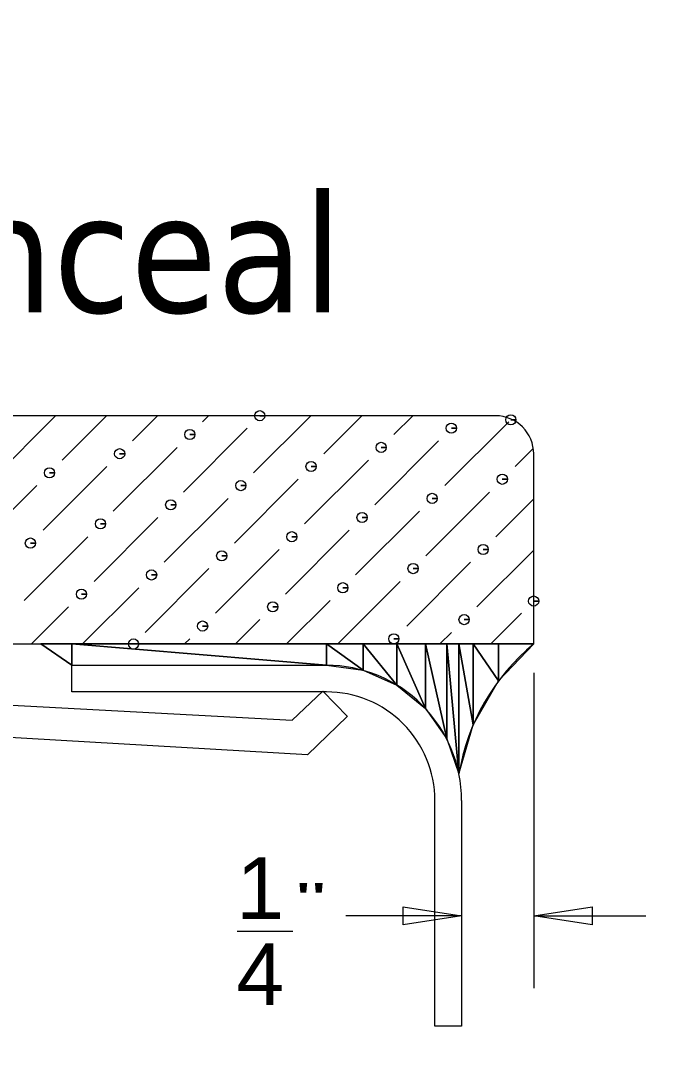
# Model space of a CAD drawing. Header units: millimetres. Extents: x 6405 to 7043, y 327 to 1007.
# Drawn here: x 6647.22 to 6664.95, y 545.2 to 573.74 of the extents above; entities that cross this region are included whole.
import ezdxf

# ---------------------------------------------------------------- set-up
doc = ezdxf.new("R2010")
doc.units = ezdxf.units.MM
doc.linetypes.add('ACAD_ISO02W100', pattern=[15, 12, -3])
doc.layers.add('尺寸標注', color=1, linetype='Continuous', lineweight=30)
doc.layers.add('虚线', color=2, linetype='ACAD_ISO02W100', lineweight=30)
doc.styles.add('0', font='arial.ttf', dxfattribs={"height": 1})
doc.styles.add('DIM', font='txt.shx', dxfattribs={"width": 0.7, "bigfont": 'chineset.shx'})
doc.styles.get("Standard").update_dxf_attribs({"font": 'txt', "bigfont": 'gbcbig.shx'})
doc.dimstyles.new('9.8', dxfattribs={"dimscale": 9.8, "dimtxt": 2.5, "dimasz": 1.8, "dimexe": 1.6, "dimexo": 0.625, "dimtad": 1, "dimdec": 0, "dimdsep": 46, "dimlunit": 6, "dimtxsty": 'DIM', "dimcen": 0, "dimclrd": 1, "dimclre": 1, "dimclrt": 3, "dimadec": 1, "dimazin": 1, "dimtfac": 1, "dimtdec": 0, "dimtofl": 0, "dimtmove": 0, "dimatfit": 3, "dimfxl": 1, "dimtolj": 1, "dimlwd": 13, "dimlwe": 13, "dimarcsym": 0})

# ---------------------------------------------------------------- blocks, each defined once
blk = doc.blocks.new('*D13')
at = {"color": 1, "lineweight": 13}
for p, q in [((6732.632, 862.571), (6516.904, 862.571)), ((6532.584, 844.931), (6532.584, 537.911)), ((6732.632, 520.271), (6516.904, 520.271))]:
    blk.add_line(p, q, dxfattribs=at)
at = {"color": 1}
for points in [[(6529.644, 844.931), (6535.524, 844.931), (6532.584, 862.571)], [(6529.644, 537.911), (6535.524, 537.911), (6532.584, 520.271)]]:
    blk.add_solid(points, dxfattribs=at)
at = {"layer": 'Defpoints', "color": 0}
for p in [(6738.757, 862.571), (6532.584, 520.271), (6738.757, 520.271)]:
    blk.add_point(p, dxfattribs=at)
at = {"color": 3, "insert": (6514.209, 682.847), "char_height": 24.5, "attachment_point": 5, "rotation": 90, "style": 'DIM'}
blk.add_mtext('\\A1;342.3', dxfattribs=at)
blk = doc.blocks.new('*D12')
at = {"color": 1, "lineweight": 13}
for p, q in [((6567.607, 685.296), (6567.607, 432.93)), ((6909.907, 685.296), (6909.907, 432.93)), ((6585.247, 448.61), (6892.267, 448.61))]:
    blk.add_line(p, q, dxfattribs=at)
at = {"color": 1}
for points in [[(6585.247, 451.55), (6585.247, 445.67), (6567.607, 448.61)], [(6892.267, 451.55), (6892.267, 445.67), (6909.907, 448.61)]]:
    blk.add_solid(points, dxfattribs=at)
at = {"layer": 'Defpoints', "color": 0}
for p in [(6567.607, 691.421), (6909.907, 691.421), (6909.907, 448.61)]:
    blk.add_point(p, dxfattribs=at)
at = {"color": 3, "insert": (6738.757, 466.985), "char_height": 24.5, "attachment_point": 5, "style": 'DIM'}
blk.add_mtext('\\A1;342.3', dxfattribs=at)
blk = doc.blocks.new('*D9')
at = {"color": 1, "lineweight": 13}
for p, q in [((6732.632, 868.921), (6473.643, 868.921)), ((6489.323, 851.281), (6489.323, 531.561)), ((6732.632, 513.921), (6473.643, 513.921))]:
    blk.add_line(p, q, dxfattribs=at)
at = {"color": 1}
for points in [[(6486.383, 851.281), (6492.263, 851.281), (6489.323, 868.921)], [(6486.383, 531.561), (6492.263, 531.561), (6489.323, 513.921)]]:
    blk.add_solid(points, dxfattribs=at)
at = {"layer": 'Defpoints', "color": 0}
for p in [(6738.757, 868.921), (6489.323, 513.921), (6738.757, 513.921)]:
    blk.add_point(p, dxfattribs=at)
at = {"color": 3, "insert": (6470.948, 683.308), "char_height": 24.5, "attachment_point": 5, "rotation": 90, "style": 'DIM'}
blk.add_mtext('\\A1;355', dxfattribs=at)
blk = doc.blocks.new('*D8')
at = {"color": 1, "lineweight": 13}
for p, q in [((6732.632, 875.271), (6423.681, 875.271)), ((6439.361, 857.631), (6439.361, 525.211)), ((6732.632, 507.571), (6423.681, 507.571))]:
    blk.add_line(p, q, dxfattribs=at)
at = {"color": 1}
for points in [[(6436.421, 857.631), (6442.301, 857.631), (6439.361, 875.271)], [(6436.421, 525.211), (6442.301, 525.211), (6439.361, 507.571)]]:
    blk.add_solid(points, dxfattribs=at)
at = {"layer": 'Defpoints', "color": 0}
for p in [(6738.757, 875.271), (6439.361, 507.571), (6738.757, 507.571)]:
    blk.add_point(p, dxfattribs=at)
at = {"color": 3, "insert": (6420.986, 681.173), "char_height": 24.5, "attachment_point": 5, "rotation": 90, "style": 'DIM'}
blk.add_mtext('\\A1;367.7', dxfattribs=at)
blk = doc.blocks.new('*D7')
at = {"color": 1, "lineweight": 13}
for p, q in [((6554.907, 685.296), (6554.907, 326.922)), ((6922.607, 685.296), (6922.607, 326.922)), ((6572.547, 342.602), (6904.967, 342.602))]:
    blk.add_line(p, q, dxfattribs=at)
at = {"color": 1}
for points in [[(6572.547, 345.542), (6572.547, 339.662), (6554.907, 342.602)], [(6904.967, 345.542), (6904.967, 339.662), (6922.607, 342.602)]]:
    blk.add_solid(points, dxfattribs=at)
at = {"layer": 'Defpoints', "color": 0}
for p in [(6554.907, 691.421), (6922.607, 691.421), (6922.607, 342.602)]:
    blk.add_point(p, dxfattribs=at)
at = {"color": 3, "insert": (6731.386, 360.977), "char_height": 24.5, "attachment_point": 5, "style": 'DIM'}
blk.add_mtext('\\A1;367.7', dxfattribs=at)
blk = doc.blocks.new('*D6')
at = {"color": 1, "lineweight": 13}
for p, q in [((6561.257, 685.296), (6561.257, 390.066)), ((6916.257, 685.296), (6916.257, 390.066)), ((6578.897, 405.746), (6898.617, 405.746))]:
    blk.add_line(p, q, dxfattribs=at)
at = {"color": 1}
for points in [[(6578.897, 408.686), (6578.897, 402.806), (6561.257, 405.746)], [(6898.617, 408.686), (6898.617, 402.806), (6916.257, 405.746)]]:
    blk.add_solid(points, dxfattribs=at)
at = {"layer": 'Defpoints', "color": 0}
for p in [(6561.257, 691.421), (6916.257, 691.421), (6916.257, 405.746)]:
    blk.add_point(p, dxfattribs=at)
at = {"color": 3, "insert": (6727.782, 424.121), "char_height": 24.5, "attachment_point": 5, "style": 'DIM'}
blk.add_mtext('\\A1;355', dxfattribs=at)

msp = doc.modelspace()

# ---------------------------------------------------------------- linework, layer by layer
at = {"linetype": 'Continuous'}
msp.add_lwpolyline([(6557.159, 601.243, 0.385251), (6648.579, 509.823, 0.024977), (6828.934, 509.823, 0.385251), (6920.354, 601.243, 0.024977), (6920.354, 781.599, 0.385251), (6828.934, 873.019, 0.024977), (6648.579, 873.019, 0.385251), (6557.159, 781.599, 0.024977)], format="xyb", close=True, dxfattribs=at)
at = {"color": 1, "lineweight": 9}
for points in [[(6660.244, 562.912), (6660.244, 562.912), (6632.065, 562.912), (6632.065, 562.912)], [(6646.438, 561.171), (6646.438, 561.171), (6648.178, 562.913), (6648.178, 562.913)], [(6648.361, 561.696), (6648.361, 561.696), (6649.577, 562.913), (6649.577, 562.913)], [(6650.285, 562.221), (6650.285, 562.221), (6650.976, 562.913), (6650.976, 562.913)], [(6652.21, 562.746), (6652.21, 562.746), (6652.376, 562.913), (6652.376, 562.913)], [(6653.608, 561.347), (6653.608, 561.347), (6655.174, 562.913), (6655.174, 562.913)], [(6655.532, 561.871), (6655.532, 561.871), (6656.574, 562.913), (6656.574, 562.913)], [(6657.455, 562.396), (6657.455, 562.396), (6657.973, 562.913), (6657.973, 562.913)], [(6651.684, 560.822), (6651.684, 560.822), (6653.433, 562.571), (6653.433, 562.571)], [(6658.855, 560.997), (6658.855, 560.997), (6660.604, 562.746), (6660.604, 562.746)], [(6649.761, 560.298), (6649.761, 560.298), (6651.51, 562.045), (6651.51, 562.045)], [(6656.931, 560.472), (6656.931, 560.472), (6658.68, 562.221), (6658.68, 562.221)], [(6660.779, 561.522), (6660.779, 561.522), (6661.254, 561.996), (6661.254, 561.996)], [(6655.008, 559.948), (6655.008, 559.948), (6656.757, 561.696), (6656.757, 561.696)], [(6661.289, 556.655), (6661.289, 556.655), (6661.289, 561.867), (6661.289, 561.867)], [(6647.837, 559.773), (6647.837, 559.773), (6649.586, 561.522), (6649.586, 561.522)], [(6653.084, 559.423), (6653.084, 559.423), (6654.833, 561.171), (6654.833, 561.171)], [(6645.912, 559.247), (6645.912, 559.247), (6647.661, 560.997), (6647.661, 560.997)], [(6658.33, 559.073), (6658.33, 559.073), (6660.08, 560.822), (6660.08, 560.822)], [(6651.159, 558.898), (6651.159, 558.898), (6652.908, 560.647), (6652.908, 560.647)], [(6660.253, 559.598), (6660.253, 559.598), (6661.289, 560.632), (6661.289, 560.632)], [(6656.406, 558.549), (6656.406, 558.549), (6658.155, 560.298), (6658.155, 560.298)], [(6649.236, 558.373), (6649.236, 558.373), (6650.985, 560.122), (6650.985, 560.122)], [(6654.482, 558.024), (6654.482, 558.024), (6656.231, 559.773), (6656.231, 559.773)], [(6647.312, 557.849), (6647.312, 557.849), (6649.061, 559.598), (6649.061, 559.598)], [(6652.559, 557.499), (6652.559, 557.499), (6654.308, 559.247), (6654.308, 559.247)], [(6659.73, 557.673), (6659.73, 557.673), (6661.289, 559.233), (6661.289, 559.233)], [(6657.806, 557.149), (6657.806, 557.149), (6659.555, 558.898), (6659.555, 558.898)], [(6650.635, 556.975), (6650.635, 556.975), (6652.384, 558.724), (6652.384, 558.724)], [(6655.914, 556.657), (6655.914, 556.657), (6657.631, 558.373), (6657.631, 558.373)], [(6648.918, 556.657), (6648.918, 556.657), (6650.459, 558.198), (6650.459, 558.198)], [(6654.514, 556.657), (6654.514, 556.657), (6655.706, 557.849), (6655.706, 557.849)], [(6647.519, 556.657), (6647.519, 556.657), (6648.536, 557.673), (6648.536, 557.673)], [(6660.112, 556.657), (6660.112, 556.657), (6660.955, 557.499), (6660.955, 557.499)], [(6653.116, 556.657), (6653.116, 556.657), (6653.783, 557.324), (6653.783, 557.324)], [(6658.712, 556.657), (6658.712, 556.657), (6659.031, 556.975), (6659.031, 556.975)], [(6632.535, 556.657), (6632.535, 556.657), (6661.289, 556.657), (6661.289, 556.657)], [(6648.623, 556.075), (6648.623, 556.075), (6647.773, 556.657), (6647.773, 556.657)], [(6651.716, 556.657), (6651.716, 556.657), (6651.859, 556.799), (6651.859, 556.799)], [(6661.289, 556.657), (6660.196, 555.757), (6659.467, 554.491), (6659.238, 553.095)], [(6648.622, 556.075), (6648.622, 556.075), (6655.603, 556.075), (6655.603, 556.075)], [(6648.622, 555.344), (6648.622, 555.344), (6648.622, 556.074), (6648.622, 556.074)], [(6661.289, 555.864), (6661.289, 555.864), (6661.289, 547.228), (6661.289, 547.228)], [(6635.022, 555.617), (6635.022, 555.617), (6654.67, 554.565), (6654.67, 554.565)], [(6655.604, 555.344), (6655.604, 555.344), (6648.623, 555.344), (6648.623, 555.344)], [(6654.67, 554.565), (6654.67, 554.565), (6655.503, 555.367), (6655.503, 555.367)], [(6655.503, 555.367), (6655.503, 555.367), (6656.179, 554.666), (6656.179, 554.666)], [(6655.087, 553.616), (6655.087, 553.616), (6634.502, 554.815), (6634.502, 554.815)], [(6656.177, 554.666), (6656.177, 554.666), (6655.087, 553.616), (6655.087, 553.616)], [(6658.58, 546.18), (6658.58, 546.18), (6658.58, 552.369), (6658.58, 552.369)], [(6659.31, 552.369), (6659.31, 552.369), (6659.31, 546.18), (6659.31, 546.18)], [(6659.31, 549.207), (6659.31, 549.207), (6656.134, 549.207), (6656.134, 549.207)], [(6661.289, 549.207), (6661.289, 549.207), (6664.367, 549.207), (6664.367, 549.207)], [(6653.159, 548.79), (6653.159, 548.79), (6654.682, 548.79), (6654.682, 548.79)], [(6659.31, 546.18), (6659.31, 546.18), (6658.58, 546.18), (6658.58, 546.18)]]:
    msp.add_open_spline(points, degree=3, dxfattribs=at)
for points, knots in [([(6653.776, 562.913), (6653.776, 562.913), (6653.915, 562.913), (6653.915, 562.913), (6653.915, 562.913), (6653.915, 562.99), (6653.853, 563.053), (6653.776, 563.053), (6653.776, 563.053), (6653.699, 563.053), (6653.636, 562.99), (6653.636, 562.913), (6653.636, 562.913), (6653.636, 562.836), (6653.699, 562.774), (6653.776, 562.774), (6653.776, 562.774), (6653.853, 562.774), (6653.915, 562.836), (6653.915, 562.913), (6653.915, 562.913), (6653.915, 562.913), (6653.776, 562.913), (6653.776, 562.913)], [0, 0, 0, 0, 0.142857, 0.142857, 0.142857, 0.142857, 0.285714, 0.285714, 0.285714, 0.285714, 0.428571, 0.428571, 0.428571, 0.428571, 0.571429, 0.571429, 0.571429, 0.571429, 0.714286, 0.714286, 0.714286, 0.714286, 1, 1, 1, 1]), ([(6661.289, 561.868), (6661.289, 562.145), (6661.178, 562.41), (6660.983, 562.605), (6660.983, 562.605), (6660.786, 562.802), (6660.522, 562.912), (6660.244, 562.912)], [0, 0, 0, 0, 0.333333, 0.333333, 0.333333, 0.333333, 1, 1, 1, 1]), ([(6660.66, 562.801), (6660.66, 562.801), (6660.8, 562.801), (6660.8, 562.801), (6660.8, 562.801), (6660.8, 562.878), (6660.737, 562.941), (6660.66, 562.941), (6660.66, 562.941), (6660.583, 562.941), (6660.521, 562.878), (6660.521, 562.801), (6660.521, 562.801), (6660.521, 562.725), (6660.583, 562.662), (6660.66, 562.662), (6660.66, 562.662), (6660.737, 562.662), (6660.8, 562.725), (6660.8, 562.801), (6660.8, 562.801), (6660.8, 562.801), (6660.66, 562.801), (6660.66, 562.801)], [0, 0, 0, 0, 0.142857, 0.142857, 0.142857, 0.142857, 0.285714, 0.285714, 0.285714, 0.285714, 0.428571, 0.428571, 0.428571, 0.428571, 0.571429, 0.571429, 0.571429, 0.571429, 0.714286, 0.714286, 0.714286, 0.714286, 1, 1, 1, 1]), ([(6651.859, 562.396), (6651.859, 562.396), (6651.999, 562.396), (6651.999, 562.396), (6651.999, 562.396), (6651.999, 562.473), (6651.936, 562.536), (6651.859, 562.536), (6651.859, 562.536), (6651.782, 562.536), (6651.72, 562.473), (6651.72, 562.396), (6651.72, 562.396), (6651.72, 562.319), (6651.782, 562.257), (6651.859, 562.257), (6651.859, 562.257), (6651.936, 562.257), (6651.999, 562.319), (6651.999, 562.396), (6651.999, 562.396), (6651.999, 562.396), (6651.859, 562.396), (6651.859, 562.396)], [0, 0, 0, 0, 0.142857, 0.142857, 0.142857, 0.142857, 0.285714, 0.285714, 0.285714, 0.285714, 0.428571, 0.428571, 0.428571, 0.428571, 0.571429, 0.571429, 0.571429, 0.571429, 0.714286, 0.714286, 0.714286, 0.714286, 1, 1, 1, 1]), ([(6659.031, 562.571), (6659.031, 562.571), (6659.17, 562.571), (6659.17, 562.571), (6659.17, 562.571), (6659.17, 562.648), (6659.108, 562.711), (6659.031, 562.711), (6659.031, 562.711), (6658.954, 562.711), (6658.891, 562.648), (6658.891, 562.571), (6658.891, 562.571), (6658.891, 562.494), (6658.954, 562.432), (6659.031, 562.432), (6659.031, 562.432), (6659.108, 562.432), (6659.17, 562.494), (6659.17, 562.571), (6659.17, 562.571), (6659.17, 562.571), (6659.031, 562.571), (6659.031, 562.571)], [0, 0, 0, 0, 0.142857, 0.142857, 0.142857, 0.142857, 0.285714, 0.285714, 0.285714, 0.285714, 0.428571, 0.428571, 0.428571, 0.428571, 0.571429, 0.571429, 0.571429, 0.571429, 0.714286, 0.714286, 0.714286, 0.714286, 1, 1, 1, 1]), ([(6649.935, 561.872), (6649.935, 561.872), (6650.075, 561.872), (6650.075, 561.872), (6650.075, 561.872), (6650.075, 561.948), (6650.012, 562.011), (6649.935, 562.011), (6649.935, 562.011), (6649.858, 562.011), (6649.796, 561.948), (6649.796, 561.872), (6649.796, 561.872), (6649.796, 561.795), (6649.858, 561.732), (6649.935, 561.732), (6649.935, 561.732), (6650.012, 561.732), (6650.075, 561.795), (6650.075, 561.872), (6650.075, 561.872), (6650.075, 561.872), (6649.935, 561.872), (6649.935, 561.872)], [0, 0, 0, 0, 0.142857, 0.142857, 0.142857, 0.142857, 0.285714, 0.285714, 0.285714, 0.285714, 0.428571, 0.428571, 0.428571, 0.428571, 0.571429, 0.571429, 0.571429, 0.571429, 0.714286, 0.714286, 0.714286, 0.714286, 1, 1, 1, 1]), ([(6657.106, 562.046), (6657.106, 562.046), (6657.246, 562.046), (6657.246, 562.046), (6657.246, 562.046), (6657.246, 562.122), (6657.183, 562.185), (6657.106, 562.185), (6657.106, 562.185), (6657.03, 562.185), (6656.967, 562.122), (6656.967, 562.046), (6656.967, 562.046), (6656.967, 561.969), (6657.03, 561.906), (6657.106, 561.906), (6657.106, 561.906), (6657.183, 561.906), (6657.246, 561.969), (6657.246, 562.046), (6657.246, 562.046), (6657.246, 562.046), (6657.106, 562.046), (6657.106, 562.046)], [0, 0, 0, 0, 0.142857, 0.142857, 0.142857, 0.142857, 0.285714, 0.285714, 0.285714, 0.285714, 0.428571, 0.428571, 0.428571, 0.428571, 0.571429, 0.571429, 0.571429, 0.571429, 0.714286, 0.714286, 0.714286, 0.714286, 1, 1, 1, 1]), ([(6648.012, 561.347), (6648.012, 561.347), (6648.152, 561.347), (6648.152, 561.347), (6648.152, 561.347), (6648.152, 561.424), (6648.089, 561.486), (6648.012, 561.486), (6648.012, 561.486), (6647.935, 561.486), (6647.873, 561.424), (6647.873, 561.347), (6647.873, 561.347), (6647.873, 561.27), (6647.935, 561.208), (6648.012, 561.208), (6648.012, 561.208), (6648.089, 561.208), (6648.152, 561.27), (6648.152, 561.347), (6648.152, 561.347), (6648.152, 561.347), (6648.012, 561.347), (6648.012, 561.347)], [0, 0, 0, 0, 0.142857, 0.142857, 0.142857, 0.142857, 0.285714, 0.285714, 0.285714, 0.285714, 0.428571, 0.428571, 0.428571, 0.428571, 0.571429, 0.571429, 0.571429, 0.571429, 0.714286, 0.714286, 0.714286, 0.714286, 1, 1, 1, 1]), ([(6655.183, 561.522), (6655.183, 561.522), (6655.323, 561.522), (6655.323, 561.522), (6655.323, 561.522), (6655.323, 561.599), (6655.26, 561.662), (6655.183, 561.662), (6655.183, 561.662), (6655.106, 561.662), (6655.044, 561.599), (6655.044, 561.522), (6655.044, 561.522), (6655.044, 561.445), (6655.106, 561.383), (6655.183, 561.383), (6655.183, 561.383), (6655.26, 561.383), (6655.323, 561.445), (6655.323, 561.522), (6655.323, 561.522), (6655.323, 561.522), (6655.183, 561.522), (6655.183, 561.522)], [0, 0, 0, 0, 0.142857, 0.142857, 0.142857, 0.142857, 0.285714, 0.285714, 0.285714, 0.285714, 0.428571, 0.428571, 0.428571, 0.428571, 0.571429, 0.571429, 0.571429, 0.571429, 0.714286, 0.714286, 0.714286, 0.714286, 1, 1, 1, 1]), ([(6653.259, 560.998), (6653.259, 560.998), (6653.399, 560.998), (6653.399, 560.998), (6653.399, 560.998), (6653.399, 561.075), (6653.336, 561.137), (6653.259, 561.137), (6653.259, 561.137), (6653.182, 561.137), (6653.12, 561.075), (6653.12, 560.998), (6653.12, 560.998), (6653.12, 560.921), (6653.182, 560.858), (6653.259, 560.858), (6653.259, 560.858), (6653.336, 560.858), (6653.399, 560.921), (6653.399, 560.998), (6653.399, 560.998), (6653.399, 560.998), (6653.259, 560.998), (6653.259, 560.998)], [0, 0, 0, 0, 0.142857, 0.142857, 0.142857, 0.142857, 0.285714, 0.285714, 0.285714, 0.285714, 0.428571, 0.428571, 0.428571, 0.428571, 0.571429, 0.571429, 0.571429, 0.571429, 0.714286, 0.714286, 0.714286, 0.714286, 1, 1, 1, 1]), ([(6660.429, 561.172), (6660.429, 561.172), (6660.569, 561.172), (6660.569, 561.172), (6660.569, 561.172), (6660.569, 561.249), (6660.506, 561.311), (6660.429, 561.311), (6660.429, 561.311), (6660.352, 561.311), (6660.29, 561.249), (6660.29, 561.172), (6660.29, 561.172), (6660.29, 561.095), (6660.352, 561.032), (6660.429, 561.032), (6660.429, 561.032), (6660.506, 561.032), (6660.569, 561.095), (6660.569, 561.172), (6660.569, 561.172), (6660.569, 561.172), (6660.429, 561.172), (6660.429, 561.172)], [0, 0, 0, 0, 0.142857, 0.142857, 0.142857, 0.142857, 0.285714, 0.285714, 0.285714, 0.285714, 0.428571, 0.428571, 0.428571, 0.428571, 0.571429, 0.571429, 0.571429, 0.571429, 0.714286, 0.714286, 0.714286, 0.714286, 1, 1, 1, 1]), ([(6651.335, 560.472), (6651.335, 560.472), (6651.474, 560.472), (6651.474, 560.472), (6651.474, 560.472), (6651.474, 560.549), (6651.412, 560.611), (6651.335, 560.611), (6651.335, 560.611), (6651.258, 560.611), (6651.195, 560.549), (6651.195, 560.472), (6651.195, 560.472), (6651.195, 560.395), (6651.258, 560.332), (6651.335, 560.332), (6651.335, 560.332), (6651.412, 560.332), (6651.474, 560.395), (6651.474, 560.472), (6651.474, 560.472), (6651.474, 560.472), (6651.335, 560.472), (6651.335, 560.472)], [0, 0, 0, 0, 0.142857, 0.142857, 0.142857, 0.142857, 0.285714, 0.285714, 0.285714, 0.285714, 0.428571, 0.428571, 0.428571, 0.428571, 0.571429, 0.571429, 0.571429, 0.571429, 0.714286, 0.714286, 0.714286, 0.714286, 1, 1, 1, 1]), ([(6658.505, 560.647), (6658.505, 560.647), (6658.644, 560.647), (6658.644, 560.647), (6658.644, 560.647), (6658.644, 560.724), (6658.582, 560.787), (6658.505, 560.787), (6658.505, 560.787), (6658.428, 560.787), (6658.365, 560.724), (6658.365, 560.647), (6658.365, 560.647), (6658.365, 560.57), (6658.428, 560.508), (6658.505, 560.508), (6658.505, 560.508), (6658.582, 560.508), (6658.644, 560.57), (6658.644, 560.647), (6658.644, 560.647), (6658.644, 560.647), (6658.505, 560.647), (6658.505, 560.647)], [0, 0, 0, 0, 0.142857, 0.142857, 0.142857, 0.142857, 0.285714, 0.285714, 0.285714, 0.285714, 0.428571, 0.428571, 0.428571, 0.428571, 0.571429, 0.571429, 0.571429, 0.571429, 0.714286, 0.714286, 0.714286, 0.714286, 1, 1, 1, 1]), ([(6656.582, 560.123), (6656.582, 560.123), (6656.721, 560.123), (6656.721, 560.123), (6656.721, 560.123), (6656.721, 560.199), (6656.659, 560.262), (6656.582, 560.262), (6656.582, 560.262), (6656.505, 560.262), (6656.442, 560.199), (6656.442, 560.123), (6656.442, 560.123), (6656.442, 560.046), (6656.505, 559.983), (6656.582, 559.983), (6656.582, 559.983), (6656.659, 559.983), (6656.721, 560.046), (6656.721, 560.123), (6656.721, 560.123), (6656.721, 560.123), (6656.582, 560.123), (6656.582, 560.123)], [0, 0, 0, 0, 0.142857, 0.142857, 0.142857, 0.142857, 0.285714, 0.285714, 0.285714, 0.285714, 0.428571, 0.428571, 0.428571, 0.428571, 0.571429, 0.571429, 0.571429, 0.571429, 0.714286, 0.714286, 0.714286, 0.714286, 1, 1, 1, 1]), ([(6649.411, 559.949), (6649.411, 559.949), (6649.55, 559.949), (6649.55, 559.949), (6649.55, 559.949), (6649.55, 560.025), (6649.487, 560.088), (6649.411, 560.088), (6649.411, 560.088), (6649.334, 560.088), (6649.271, 560.025), (6649.271, 559.949), (6649.271, 559.949), (6649.271, 559.872), (6649.334, 559.809), (6649.411, 559.809), (6649.411, 559.809), (6649.487, 559.809), (6649.55, 559.872), (6649.55, 559.949), (6649.55, 559.949), (6649.55, 559.949), (6649.411, 559.949), (6649.411, 559.949)], [0, 0, 0, 0, 0.142857, 0.142857, 0.142857, 0.142857, 0.285714, 0.285714, 0.285714, 0.285714, 0.428571, 0.428571, 0.428571, 0.428571, 0.571429, 0.571429, 0.571429, 0.571429, 0.714286, 0.714286, 0.714286, 0.714286, 1, 1, 1, 1]), ([(6654.658, 559.598), (6654.658, 559.598), (6654.797, 559.598), (6654.797, 559.598), (6654.797, 559.598), (6654.797, 559.675), (6654.734, 559.737), (6654.658, 559.737), (6654.658, 559.737), (6654.581, 559.737), (6654.518, 559.675), (6654.518, 559.598), (6654.518, 559.598), (6654.518, 559.521), (6654.581, 559.458), (6654.658, 559.458), (6654.658, 559.458), (6654.734, 559.458), (6654.797, 559.521), (6654.797, 559.598), (6654.797, 559.598), (6654.797, 559.598), (6654.658, 559.598), (6654.658, 559.598)], [0, 0, 0, 0, 0.142857, 0.142857, 0.142857, 0.142857, 0.285714, 0.285714, 0.285714, 0.285714, 0.428571, 0.428571, 0.428571, 0.428571, 0.571429, 0.571429, 0.571429, 0.571429, 0.714286, 0.714286, 0.714286, 0.714286, 1, 1, 1, 1]), ([(6647.486, 559.423), (6647.486, 559.423), (6647.626, 559.423), (6647.626, 559.423), (6647.626, 559.423), (6647.626, 559.5), (6647.563, 559.562), (6647.486, 559.562), (6647.486, 559.562), (6647.41, 559.562), (6647.347, 559.5), (6647.347, 559.423), (6647.347, 559.423), (6647.347, 559.346), (6647.41, 559.283), (6647.486, 559.283), (6647.486, 559.283), (6647.563, 559.283), (6647.626, 559.346), (6647.626, 559.423), (6647.626, 559.423), (6647.626, 559.423), (6647.486, 559.423), (6647.486, 559.423)], [0, 0, 0, 0, 0.142857, 0.142857, 0.142857, 0.142857, 0.285714, 0.285714, 0.285714, 0.285714, 0.428571, 0.428571, 0.428571, 0.428571, 0.571429, 0.571429, 0.571429, 0.571429, 0.714286, 0.714286, 0.714286, 0.714286, 1, 1, 1, 1]), ([(6659.905, 559.247), (6659.905, 559.247), (6660.044, 559.247), (6660.044, 559.247), (6660.044, 559.247), (6660.044, 559.324), (6659.982, 559.387), (6659.905, 559.387), (6659.905, 559.387), (6659.828, 559.387), (6659.765, 559.324), (6659.765, 559.247), (6659.765, 559.247), (6659.765, 559.17), (6659.828, 559.108), (6659.905, 559.108), (6659.905, 559.108), (6659.982, 559.108), (6660.044, 559.17), (6660.044, 559.247), (6660.044, 559.247), (6660.044, 559.247), (6659.905, 559.247), (6659.905, 559.247)], [0, 0, 0, 0, 0.142857, 0.142857, 0.142857, 0.142857, 0.285714, 0.285714, 0.285714, 0.285714, 0.428571, 0.428571, 0.428571, 0.428571, 0.571429, 0.571429, 0.571429, 0.571429, 0.714286, 0.714286, 0.714286, 0.714286, 1, 1, 1, 1]), ([(6652.735, 559.073), (6652.735, 559.073), (6652.874, 559.073), (6652.874, 559.073), (6652.874, 559.073), (6652.874, 559.15), (6652.811, 559.213), (6652.735, 559.213), (6652.735, 559.213), (6652.658, 559.213), (6652.595, 559.15), (6652.595, 559.073), (6652.595, 559.073), (6652.595, 558.997), (6652.658, 558.934), (6652.735, 558.934), (6652.735, 558.934), (6652.811, 558.934), (6652.874, 558.997), (6652.874, 559.073), (6652.874, 559.073), (6652.874, 559.073), (6652.735, 559.073), (6652.735, 559.073)], [0, 0, 0, 0, 0.142857, 0.142857, 0.142857, 0.142857, 0.285714, 0.285714, 0.285714, 0.285714, 0.428571, 0.428571, 0.428571, 0.428571, 0.571429, 0.571429, 0.571429, 0.571429, 0.714286, 0.714286, 0.714286, 0.714286, 1, 1, 1, 1]), ([(6657.982, 558.724), (6657.982, 558.724), (6658.121, 558.724), (6658.121, 558.724), (6658.121, 558.724), (6658.121, 558.801), (6658.059, 558.864), (6657.982, 558.864), (6657.982, 558.864), (6657.905, 558.864), (6657.842, 558.801), (6657.842, 558.724), (6657.842, 558.724), (6657.842, 558.647), (6657.905, 558.584), (6657.982, 558.584), (6657.982, 558.584), (6658.059, 558.584), (6658.121, 558.647), (6658.121, 558.724), (6658.121, 558.724), (6658.121, 558.724), (6657.982, 558.724), (6657.982, 558.724)], [0, 0, 0, 0, 0.142857, 0.142857, 0.142857, 0.142857, 0.285714, 0.285714, 0.285714, 0.285714, 0.428571, 0.428571, 0.428571, 0.428571, 0.571429, 0.571429, 0.571429, 0.571429, 0.714286, 0.714286, 0.714286, 0.714286, 1, 1, 1, 1]), ([(6650.81, 558.549), (6650.81, 558.549), (6650.95, 558.549), (6650.95, 558.549), (6650.95, 558.549), (6650.95, 558.626), (6650.887, 558.688), (6650.81, 558.688), (6650.81, 558.688), (6650.733, 558.688), (6650.671, 558.626), (6650.671, 558.549), (6650.671, 558.549), (6650.671, 558.472), (6650.733, 558.409), (6650.81, 558.409), (6650.81, 558.409), (6650.887, 558.409), (6650.95, 558.472), (6650.95, 558.549), (6650.95, 558.549), (6650.95, 558.549), (6650.81, 558.549), (6650.81, 558.549)], [0, 0, 0, 0, 0.142857, 0.142857, 0.142857, 0.142857, 0.285714, 0.285714, 0.285714, 0.285714, 0.428571, 0.428571, 0.428571, 0.428571, 0.571429, 0.571429, 0.571429, 0.571429, 0.714286, 0.714286, 0.714286, 0.714286, 1, 1, 1, 1]), ([(6656.057, 558.198), (6656.057, 558.198), (6656.197, 558.198), (6656.197, 558.198), (6656.197, 558.198), (6656.197, 558.275), (6656.134, 558.338), (6656.057, 558.338), (6656.057, 558.338), (6655.98, 558.338), (6655.918, 558.275), (6655.918, 558.198), (6655.918, 558.198), (6655.918, 558.121), (6655.98, 558.059), (6656.057, 558.059), (6656.057, 558.059), (6656.134, 558.059), (6656.197, 558.121), (6656.197, 558.198), (6656.197, 558.198), (6656.197, 558.198), (6656.057, 558.198), (6656.057, 558.198)], [0, 0, 0, 0, 0.142857, 0.142857, 0.142857, 0.142857, 0.285714, 0.285714, 0.285714, 0.285714, 0.428571, 0.428571, 0.428571, 0.428571, 0.571429, 0.571429, 0.571429, 0.571429, 0.714286, 0.714286, 0.714286, 0.714286, 1, 1, 1, 1]), ([(6648.886, 558.024), (6648.886, 558.024), (6649.025, 558.024), (6649.025, 558.024), (6649.025, 558.024), (6649.025, 558.101), (6648.963, 558.164), (6648.886, 558.164), (6648.886, 558.164), (6648.809, 558.164), (6648.747, 558.101), (6648.747, 558.024), (6648.747, 558.024), (6648.747, 557.947), (6648.809, 557.885), (6648.886, 557.885), (6648.886, 557.885), (6648.963, 557.885), (6649.025, 557.947), (6649.025, 558.024), (6649.025, 558.024), (6649.025, 558.024), (6648.886, 558.024), (6648.886, 558.024)], [0, 0, 0, 0, 0.142857, 0.142857, 0.142857, 0.142857, 0.285714, 0.285714, 0.285714, 0.285714, 0.428571, 0.428571, 0.428571, 0.428571, 0.571429, 0.571429, 0.571429, 0.571429, 0.714286, 0.714286, 0.714286, 0.714286, 1, 1, 1, 1]), ([(6661.289, 557.834), (6661.289, 557.834), (6661.428, 557.834), (6661.428, 557.834), (6661.428, 557.834), (6661.428, 557.911), (6661.366, 557.974), (6661.289, 557.974), (6661.289, 557.974), (6661.212, 557.974), (6661.149, 557.911), (6661.149, 557.834), (6661.149, 557.834), (6661.149, 557.758), (6661.212, 557.695), (6661.289, 557.695), (6661.289, 557.695), (6661.366, 557.695), (6661.428, 557.758), (6661.428, 557.834), (6661.428, 557.834), (6661.428, 557.834), (6661.289, 557.834), (6661.289, 557.834)], [0, 0, 0, 0, 0.142857, 0.142857, 0.142857, 0.142857, 0.285714, 0.285714, 0.285714, 0.285714, 0.428571, 0.428571, 0.428571, 0.428571, 0.571429, 0.571429, 0.571429, 0.571429, 0.714286, 0.714286, 0.714286, 0.714286, 1, 1, 1, 1]), ([(6654.133, 557.674), (6654.133, 557.674), (6654.272, 557.674), (6654.272, 557.674), (6654.272, 557.674), (6654.272, 557.75), (6654.21, 557.813), (6654.133, 557.813), (6654.133, 557.813), (6654.056, 557.813), (6653.993, 557.75), (6653.993, 557.674), (6653.993, 557.674), (6653.993, 557.597), (6654.056, 557.534), (6654.133, 557.534), (6654.133, 557.534), (6654.21, 557.534), (6654.272, 557.597), (6654.272, 557.674), (6654.272, 557.674), (6654.272, 557.674), (6654.133, 557.674), (6654.133, 557.674)], [0, 0, 0, 0, 0.142857, 0.142857, 0.142857, 0.142857, 0.285714, 0.285714, 0.285714, 0.285714, 0.428571, 0.428571, 0.428571, 0.428571, 0.571429, 0.571429, 0.571429, 0.571429, 0.714286, 0.714286, 0.714286, 0.714286, 1, 1, 1, 1]), ([(6659.38, 557.324), (6659.38, 557.324), (6659.52, 557.324), (6659.52, 557.324), (6659.52, 557.324), (6659.52, 557.401), (6659.457, 557.464), (6659.38, 557.464), (6659.38, 557.464), (6659.303, 557.464), (6659.24, 557.401), (6659.24, 557.324), (6659.24, 557.324), (6659.24, 557.247), (6659.303, 557.185), (6659.38, 557.185), (6659.38, 557.185), (6659.457, 557.185), (6659.52, 557.247), (6659.52, 557.324), (6659.52, 557.324), (6659.52, 557.324), (6659.38, 557.324), (6659.38, 557.324)], [0, 0, 0, 0, 0.142857, 0.142857, 0.142857, 0.142857, 0.285714, 0.285714, 0.285714, 0.285714, 0.428571, 0.428571, 0.428571, 0.428571, 0.571429, 0.571429, 0.571429, 0.571429, 0.714286, 0.714286, 0.714286, 0.714286, 1, 1, 1, 1]), ([(6652.21, 557.149), (6652.21, 557.149), (6652.349, 557.149), (6652.349, 557.149), (6652.349, 557.149), (6652.349, 557.226), (6652.287, 557.289), (6652.21, 557.289), (6652.21, 557.289), (6652.133, 557.289), (6652.07, 557.226), (6652.07, 557.149), (6652.07, 557.149), (6652.07, 557.072), (6652.133, 557.01), (6652.21, 557.01), (6652.21, 557.01), (6652.287, 557.01), (6652.349, 557.072), (6652.349, 557.149), (6652.349, 557.149), (6652.349, 557.149), (6652.21, 557.149), (6652.21, 557.149)], [0, 0, 0, 0, 0.142857, 0.142857, 0.142857, 0.142857, 0.285714, 0.285714, 0.285714, 0.285714, 0.428571, 0.428571, 0.428571, 0.428571, 0.571429, 0.571429, 0.571429, 0.571429, 0.714286, 0.714286, 0.714286, 0.714286, 1, 1, 1, 1]), ([(6657.456, 556.8), (6657.456, 556.8), (6657.595, 556.8), (6657.595, 556.8), (6657.595, 556.8), (6657.595, 556.877), (6657.533, 556.939), (6657.456, 556.939), (6657.456, 556.939), (6657.379, 556.939), (6657.316, 556.877), (6657.316, 556.8), (6657.316, 556.8), (6657.316, 556.723), (6657.379, 556.66), (6657.456, 556.66), (6657.456, 556.66), (6657.533, 556.66), (6657.595, 556.723), (6657.595, 556.8), (6657.595, 556.8), (6657.595, 556.8), (6657.456, 556.8), (6657.456, 556.8)], [0, 0, 0, 0, 0.142857, 0.142857, 0.142857, 0.142857, 0.285714, 0.285714, 0.285714, 0.285714, 0.428571, 0.428571, 0.428571, 0.428571, 0.571429, 0.571429, 0.571429, 0.571429, 0.714286, 0.714286, 0.714286, 0.714286, 1, 1, 1, 1]), ([(6648.623, 556.076), (6648.623, 556.076), (6647.773, 556.658), (6647.773, 556.658), (6647.773, 556.658), (6647.773, 556.658), (6648.623, 556.658), (6648.623, 556.658), (6648.623, 556.658), (6648.623, 556.658), (6648.623, 556.076), (6648.623, 556.076)], [0, 0, 0, 0, 0.25, 0.25, 0.25, 0.25, 0.5, 0.5, 0.5, 0.5, 1, 1, 1, 1]), ([(6655.604, 556.076), (6655.604, 556.076), (6648.623, 556.658), (6648.623, 556.658), (6648.623, 556.658), (6648.623, 556.658), (6655.604, 556.658), (6655.604, 556.658), (6655.604, 556.658), (6655.604, 556.658), (6655.604, 556.076), (6655.604, 556.076)], [0, 0, 0, 0, 0.25, 0.25, 0.25, 0.25, 0.5, 0.5, 0.5, 0.5, 1, 1, 1, 1]), ([(6648.623, 556.076), (6648.623, 556.076), (6648.623, 556.658), (6648.623, 556.658), (6648.623, 556.658), (6648.623, 556.658), (6655.604, 556.076), (6655.604, 556.076), (6655.604, 556.076), (6655.604, 556.076), (6648.623, 556.076), (6648.623, 556.076)], [0, 0, 0, 0, 0.25, 0.25, 0.25, 0.25, 0.5, 0.5, 0.5, 0.5, 1, 1, 1, 1]), ([(6650.318, 556.657), (6650.318, 556.657), (6650.457, 556.657), (6650.457, 556.657), (6650.457, 556.657), (6650.457, 556.734), (6650.395, 556.796), (6650.318, 556.796), (6650.318, 556.796), (6650.241, 556.796), (6650.178, 556.734), (6650.178, 556.657), (6650.178, 556.657), (6650.178, 556.58), (6650.241, 556.517), (6650.318, 556.517), (6650.318, 556.517), (6650.395, 556.517), (6650.457, 556.58), (6650.457, 556.657), (6650.457, 556.657), (6650.457, 556.657), (6650.318, 556.657), (6650.318, 556.657)], [0, 0, 0, 0, 0.142857, 0.142857, 0.142857, 0.142857, 0.285714, 0.285714, 0.285714, 0.285714, 0.428571, 0.428571, 0.428571, 0.428571, 0.571429, 0.571429, 0.571429, 0.571429, 0.714286, 0.714286, 0.714286, 0.714286, 1, 1, 1, 1]), ([(6656.609, 555.937), (6656.609, 555.937), (6655.604, 556.658), (6655.604, 556.658), (6655.604, 556.658), (6655.604, 556.658), (6656.609, 556.658), (6656.609, 556.658), (6656.609, 556.658), (6656.609, 556.658), (6656.609, 555.937), (6656.609, 555.937)], [0, 0, 0, 0, 0.25, 0.25, 0.25, 0.25, 0.5, 0.5, 0.5, 0.5, 1, 1, 1, 1]), ([(6655.604, 556.076), (6655.604, 556.076), (6655.604, 556.658), (6655.604, 556.658), (6655.604, 556.658), (6655.604, 556.658), (6656.609, 555.937), (6656.609, 555.937), (6656.609, 555.937), (6656.609, 555.937), (6655.604, 556.076), (6655.604, 556.076)], [0, 0, 0, 0, 0.25, 0.25, 0.25, 0.25, 0.5, 0.5, 0.5, 0.5, 1, 1, 1, 1]), ([(6657.539, 555.531), (6657.539, 555.531), (6656.609, 556.658), (6656.609, 556.658), (6656.609, 556.658), (6656.609, 556.658), (6657.539, 556.658), (6657.539, 556.658), (6657.539, 556.658), (6657.539, 556.658), (6657.539, 555.531), (6657.539, 555.531)], [0, 0, 0, 0, 0.25, 0.25, 0.25, 0.25, 0.5, 0.5, 0.5, 0.5, 1, 1, 1, 1]), ([(6656.609, 555.937), (6656.609, 555.937), (6656.609, 556.658), (6656.609, 556.658), (6656.609, 556.658), (6656.609, 556.658), (6657.539, 555.531), (6657.539, 555.531), (6657.539, 555.531), (6657.539, 555.531), (6656.609, 555.937), (6656.609, 555.937)], [0, 0, 0, 0, 0.25, 0.25, 0.25, 0.25, 0.5, 0.5, 0.5, 0.5, 1, 1, 1, 1]), ([(6658.324, 554.888), (6658.324, 554.888), (6657.539, 556.658), (6657.539, 556.658), (6657.539, 556.658), (6657.539, 556.658), (6658.324, 556.658), (6658.324, 556.658), (6658.324, 556.658), (6658.324, 556.658), (6658.324, 554.888), (6658.324, 554.888)], [0, 0, 0, 0, 0.25, 0.25, 0.25, 0.25, 0.5, 0.5, 0.5, 0.5, 1, 1, 1, 1]), ([(6657.539, 555.531), (6657.539, 555.531), (6657.539, 556.658), (6657.539, 556.658), (6657.539, 556.658), (6657.539, 556.658), (6658.324, 554.888), (6658.324, 554.888), (6658.324, 554.888), (6658.324, 554.888), (6657.539, 555.531), (6657.539, 555.531)], [0, 0, 0, 0, 0.25, 0.25, 0.25, 0.25, 0.5, 0.5, 0.5, 0.5, 1, 1, 1, 1]), ([(6658.905, 554.055), (6658.905, 554.055), (6658.324, 556.658), (6658.324, 556.658), (6658.324, 556.658), (6658.324, 556.658), (6658.905, 556.658), (6658.905, 556.658), (6658.905, 556.658), (6658.905, 556.658), (6658.905, 554.055), (6658.905, 554.055)], [0, 0, 0, 0, 0.25, 0.25, 0.25, 0.25, 0.5, 0.5, 0.5, 0.5, 1, 1, 1, 1]), ([(6658.324, 554.888), (6658.324, 554.888), (6658.324, 556.658), (6658.324, 556.658), (6658.324, 556.658), (6658.324, 556.658), (6658.905, 554.055), (6658.905, 554.055), (6658.905, 554.055), (6658.905, 554.055), (6658.324, 554.888), (6658.324, 554.888)], [0, 0, 0, 0, 0.25, 0.25, 0.25, 0.25, 0.5, 0.5, 0.5, 0.5, 1, 1, 1, 1]), ([(6659.238, 553.096), (6659.238, 553.096), (6658.905, 556.658), (6658.905, 556.658), (6658.905, 556.658), (6658.905, 556.658), (6659.238, 556.658), (6659.238, 556.658), (6659.238, 556.658), (6659.238, 556.658), (6659.238, 553.096), (6659.238, 553.096)], [0, 0, 0, 0, 0.25, 0.25, 0.25, 0.25, 0.5, 0.5, 0.5, 0.5, 1, 1, 1, 1]), ([(6658.905, 554.055), (6658.905, 554.055), (6658.905, 556.658), (6658.905, 556.658), (6658.905, 556.658), (6658.905, 556.658), (6659.238, 553.096), (6659.238, 553.096), (6659.238, 553.096), (6659.238, 553.096), (6658.905, 554.055), (6658.905, 554.055)], [0, 0, 0, 0, 0.25, 0.25, 0.25, 0.25, 0.5, 0.5, 0.5, 0.5, 1, 1, 1, 1]), ([(6659.627, 554.438), (6659.627, 554.438), (6659.238, 556.658), (6659.238, 556.658), (6659.238, 556.658), (6659.238, 556.658), (6659.627, 556.658), (6659.627, 556.658), (6659.627, 556.658), (6659.627, 556.658), (6659.627, 554.438), (6659.627, 554.438)], [0, 0, 0, 0, 0.25, 0.25, 0.25, 0.25, 0.5, 0.5, 0.5, 0.5, 1, 1, 1, 1]), ([(6659.238, 553.096), (6659.238, 553.096), (6659.238, 556.658), (6659.238, 556.658), (6659.238, 556.658), (6659.238, 556.658), (6659.627, 554.438), (6659.627, 554.438), (6659.627, 554.438), (6659.627, 554.438), (6659.238, 553.096), (6659.238, 553.096)], [0, 0, 0, 0, 0.25, 0.25, 0.25, 0.25, 0.5, 0.5, 0.5, 0.5, 1, 1, 1, 1]), ([(6660.325, 555.648), (6660.325, 555.648), (6659.627, 556.658), (6659.627, 556.658), (6659.627, 556.658), (6659.627, 556.658), (6660.325, 556.658), (6660.325, 556.658), (6660.325, 556.658), (6660.325, 556.658), (6660.325, 555.648), (6660.325, 555.648)], [0, 0, 0, 0, 0.25, 0.25, 0.25, 0.25, 0.5, 0.5, 0.5, 0.5, 1, 1, 1, 1]), ([(6659.627, 554.438), (6659.627, 554.438), (6659.627, 556.658), (6659.627, 556.658), (6659.627, 556.658), (6659.627, 556.658), (6660.325, 555.648), (6660.325, 555.648), (6660.325, 555.648), (6660.325, 555.648), (6659.627, 554.438), (6659.627, 554.438)], [0, 0, 0, 0, 0.25, 0.25, 0.25, 0.25, 0.5, 0.5, 0.5, 0.5, 1, 1, 1, 1]), ([(6660.325, 555.648), (6660.325, 555.648), (6660.325, 556.658), (6660.325, 556.658), (6660.325, 556.658), (6660.325, 556.658), (6661.289, 556.658), (6661.289, 556.658), (6661.289, 556.658), (6661.289, 556.658), (6660.325, 555.648), (6660.325, 555.648)], [0, 0, 0, 0, 0.25, 0.25, 0.25, 0.25, 0.5, 0.5, 0.5, 0.5, 1, 1, 1, 1]), ([(6659.31, 552.369), (6659.31, 553.352), (6658.919, 554.294), (6658.225, 554.989), (6658.225, 554.989), (6657.529, 555.683), (6656.586, 556.074), (6655.604, 556.074)], [0, 0, 0, 0, 0.333333, 0.333333, 0.333333, 0.333333, 1, 1, 1, 1]), ([(6658.58, 552.369), (6658.58, 553.158), (6658.266, 553.914), (6657.708, 554.473), (6657.708, 554.473), (6657.15, 555.032), (6656.393, 555.344), (6655.603, 555.344)], [0, 0, 0, 0, 0.333333, 0.333333, 0.333333, 0.333333, 1, 1, 1, 1]), ([(6659.31, 549.207), (6659.31, 549.207), (6657.709, 549.454), (6657.709, 549.454), (6657.709, 549.454), (6657.709, 549.454), (6657.709, 548.961), (6657.709, 548.961), (6657.709, 548.961), (6657.709, 548.961), (6659.31, 549.207), (6659.31, 549.207)], [0, 0, 0, 0, 0.25, 0.25, 0.25, 0.25, 0.5, 0.5, 0.5, 0.5, 1, 1, 1, 1]), ([(6661.289, 549.207), (6661.289, 549.207), (6662.889, 548.961), (6662.889, 548.961), (6662.889, 548.961), (6662.889, 548.961), (6662.889, 549.454), (6662.889, 549.454), (6662.889, 549.454), (6662.889, 549.454), (6661.289, 549.207), (6661.289, 549.207)], [0, 0, 0, 0, 0.25, 0.25, 0.25, 0.25, 0.5, 0.5, 0.5, 0.5, 1, 1, 1, 1])]:
    msp.add_open_spline(points, degree=3, knots=knots, dxfattribs=at)
at = {"layer": '尺寸標注', "color": 3}
msp.add_lwpolyline([(6569.843, 601.877, 0.385251), (6649.213, 522.508, 0.024977), (6828.3, 522.508, 0.385251), (6907.67, 601.877, 0.024977), (6907.67, 780.965, 0.385251), (6828.3, 860.335, 0.024977), (6649.213, 860.335, 0.385251), (6569.843, 780.965, 0.024977)], format="xyb", close=True, dxfattribs=at)
at = {"layer": '虚线'}
msp.add_lwpolyline([(6563.501, 601.56, 0.385251), (6648.896, 516.166, 0.024977), (6828.617, 516.166, 0.385251), (6914.012, 601.56, 0.024977), (6914.012, 781.282, 0.385251), (6828.617, 866.677, 0.024977), (6648.896, 866.677, 0.385251), (6563.501, 781.282, 0.024977)], format="xyb", close=True, dxfattribs=at)

# ---------------------------------------------------------------- texts
at = {"color": 1, "lineweight": 9, "style": '0'}
for s, p in [('1', (6653.133, 549.122)), ('4', (6653.138, 546.761))]:
    msp.add_text(s, height=1.688, dxfattribs=at).set_placement(p)
at = {"color": 1, "lineweight": 9, "style": '0', "width": 1.979076}
msp.add_text('"', height=0.852, dxfattribs=at).set_placement((6654.766, 549.253))
at = {"color": 1, "insert": (6631.428, 569.013), "char_height": 3.26624, "width": 30.98447, "attachment_point": 1}
msp.add_mtext('{\\fTahoma|b0|i0|c163|p34;1/4" Conceal}', dxfattribs=at)

# ---------------------------------------------------------------- dimensions: what is measured, and where the dimension line sits
for base, p1, p2, picture, middle in [((6439.361, 507.571), (6738.757, 875.271), (6738.757, 507.571), '*D8', (6439.361, 681.173)), ((6489.323, 513.921), (6738.757, 868.921), (6738.757, 513.921), '*D9', (6489.323, 683.308)), ((6532.584, 520.271), (6738.757, 862.571), (6738.757, 520.271), '*D13', (6532.584, 682.847))]:
    dim = msp.add_linear_dim(base=base, p1=p1, p2=p2, angle=90, dimstyle='9.8', override={"dimdec": 2, "dimtdec": 2})
    dim.commit()
    dim.dimension.update_dxf_attribs({"geometry": picture, "text_midpoint": middle, "dimtype": 128})
for base, p1, p2, picture, middle in [((6922.607, 342.602), (6554.907, 691.421), (6922.607, 691.421), '*D7', (6731.386, 342.602)), ((6916.257, 405.746), (6561.257, 691.421), (6916.257, 691.421), '*D6', (6727.782, 405.746))]:
    dim = msp.add_linear_dim(base=base, p1=p1, p2=p2, dimstyle='9.8', override={"dimdec": 2, "dimtdec": 2})
    dim.commit()
    dim.dimension.update_dxf_attribs({"geometry": picture, "text_midpoint": middle, "dimtype": 128})
dim = msp.add_linear_dim(base=(6909.907, 448.61), p1=(6567.607, 691.421), p2=(6909.907, 691.421), dimstyle='9.8', override={"dimdec": 2, "dimtdec": 2})
dim.commit()
dim.dimension.update_dxf_attribs({"geometry": '*D12', "text_midpoint": (6738.757, 466.985)})

doc.saveas('drawing.dxf')
